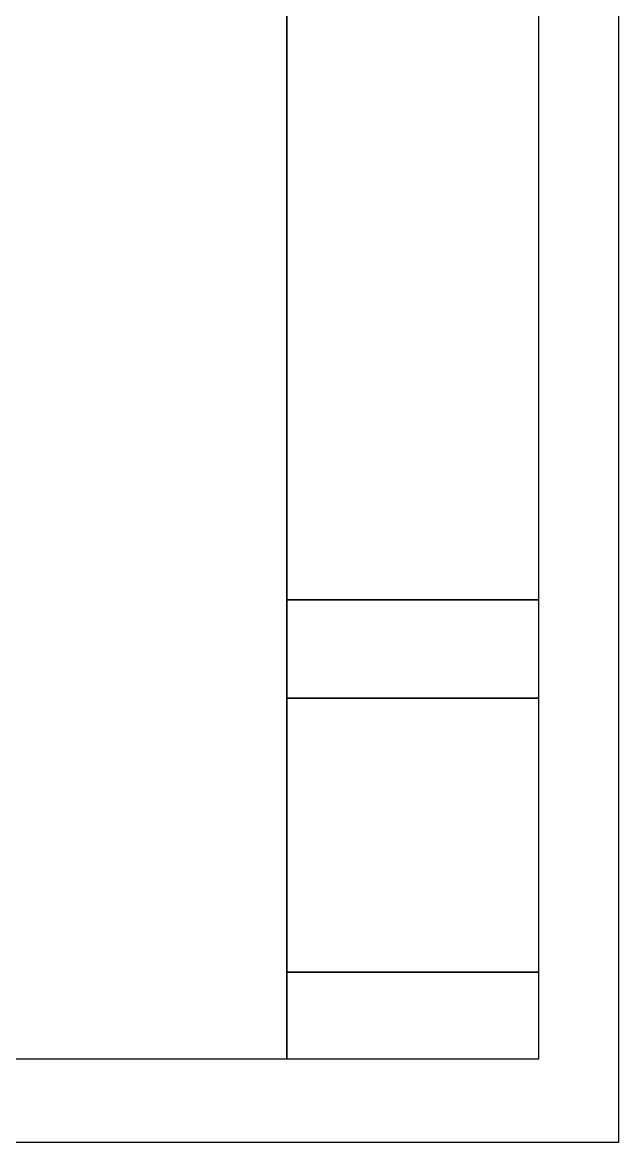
# Model space of a CAD drawing. Extents: x 1313754 to 1355799, y -3721404 to -3691707.
# Drawn here: x 1347605 to 1355799, y -3721404 to -3705994 of the extents above; entities that cross this region are included whole.
import ezdxf

# ---------------------------------------------------------------- set-up
doc = ezdxf.new("R2010")
doc.units = 0
doc.header["$LTSCALE"] = 500
doc.layers.get('0').update_dxf_attribs({"linetype": 'CONTINUOUS'})

msp = doc.modelspace()

# ---------------------------------------------------------------- linework, layer by layer
at = {"ltscale": 2}
for points in [[(1313754, -3691707), (1355799, -3691707), (1355799, -3721404), (1313754, -3721404)], [(1315352, -3692759), (1354698, -3692759), (1354698, -3720256), (1315352, -3720256)], [(1351240, -3692805), (1351240, -3692805), (1351240, -3720256), (1351240, -3720256)], [(1351240, -3713937), (1354698, -3713937), (1354698, -3713937), (1351240, -3713937)], [(1351240, -3715288), (1354698, -3715288), (1354698, -3715288), (1351240, -3715288)], [(1351240, -3719057), (1354698, -3719057), (1354698, -3719057), (1351240, -3719057)]]:
    msp.add_lwpolyline(points, close=True, dxfattribs=at)

doc.saveas('drawing.dxf')
